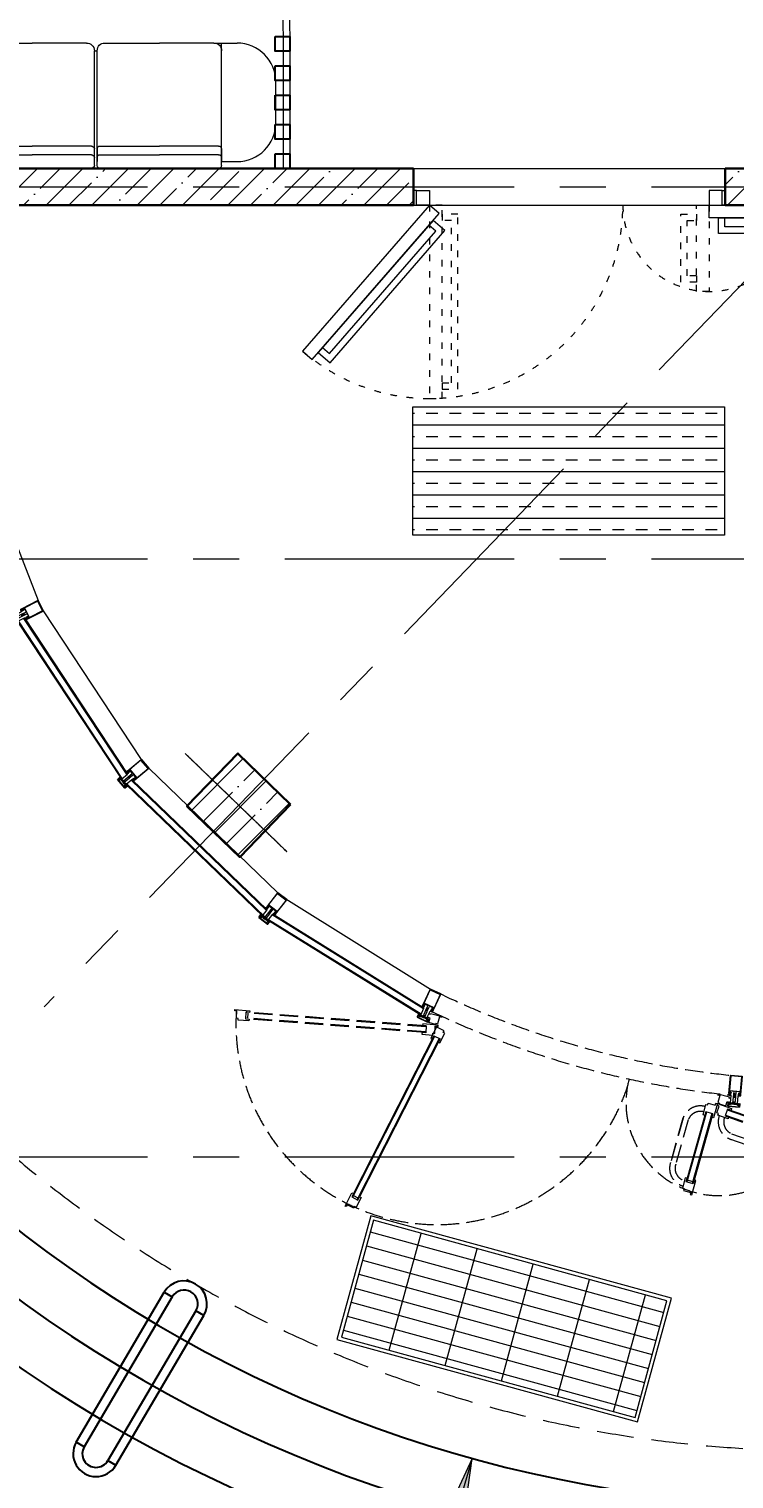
# Model space of a CAD drawing. Header units: millimetres. Extents: x -13407 to 8063098, y -2635 to 109271.
# Drawn here: x 30040 to 33885, y 4493 to 12400 of the extents above; entities that cross this region are included whole.
import ezdxf

# ---------------------------------------------------------------- set-up
doc = ezdxf.new("R2010")
doc.units = ezdxf.units.MM
for name, pattern in [('ACAD_ISO03W100', [30, 12, -18]), ('ADSK_Штриховая_ш2 п1', [3, 2, -1]), ('CENTER', [2, 1.25, -0.25, 0.25, -0.25]), ('ГОСТ 2.303 4', [7, 5, -2, 0])]:
    doc.linetypes.add(name, pattern=pattern)
for name, color, linetype in [('АР_Грязь решетки', 220, 'Continuous'), ('Тонкая', 7, 'Continuous'), ('ТХ_турникеты', 242, 'Continuous')]:
    doc.layers.add(name, color=color, linetype=linetype)
for name, color, linetype, lineweight in [('АР_Двери', 5, 'Continuous', 18), ('АР_Лестницы', 250, 'Continuous', 15), ('АР_Лестницы ограждение', 94, 'Continuous', 25), ('АР_Оси', 193, 'Continuous', 9), ('АР_Перегородки витражные', 152, 'Continuous', 13), ('АР_Перегородки пеноблок', 174, 'Continuous', 25), ('АР_Размеры дверей', 15, 'Continuous', 0), ('АР_Сущ Несущая стена', 202, 'Continuous', 30), ('АР_тонкая линия', 250, 'Continuous', 0), ('АР_Штриховка монолит', 250, 'Continuous', 9), ('ТХ_мебель передв', 250, 'Continuous', 13)]:
    doc.layers.add(name, color=color, linetype=linetype, lineweight=lineweight)
pattern_1 = [(335.76716334, (-69115.3163, 318510.941), (0.651582564, 1.447617495), []), (65.76716334, (-69115.3163, 318510.941), (-1.447617495, 0.651582564), [])]

# ---------------------------------------------------------------- blocks, each defined once
blk = doc.blocks.new('*U450')
h = blk.add_hatch(color=253)
h.dxf.hatch_style = 1
edge = h.paths.add_edge_path()
edge.add_arc((0, 0), 27.6, 359.64, 719.64)
h = blk.add_hatch(color=253)
h.dxf.hatch_style = 1
h.paths.add_polyline_path([(300.2, -44.3), (300.2, 44.3), (600.2, 0)])
at = {"color": 253}
blk.add_line((600.2, 0), (0, 0), dxfattribs=at)
blk.add_lwpolyline([(300.2, 44.3), (300.2, -44.3), (600.2, 0), (300.2, 44.3)], dxfattribs=at)
blk.add_circle((0, 0), 27.6, dxfattribs=at)
blk = doc.blocks.new('A$C9365e198')
at = {"layer": 'АР_Грязь решетки', "linetype": 'Continuous', "lineweight": 5}
h = blk.add_hatch(dxfattribs=at)
h.set_pattern_fill('GRATE', color=253, scale=100, angle=-14.96796)
h.set_pattern_definition([(345.0320357, (-1788357.11, 6497534.97), (20.5008899, 76.6818371), []), (75.0320357, (-1788357.1, 6497534.97), (-306.727348, 82.00356), [])])
h.paths.add_polyline_path([(14.2, -24.5), (1617.8, -453.2), (1447.4, -1090.8), (-156.3, -662.1)])
at = {"layer": 'АР_Грязь решетки', "color": 253, "linetype": 'Continuous', "lineweight": 5}
for p, q in [((0, 0), (-180.8, -676.2)), ((1642.3, -439.1), (0, 0)), ((14.2, -24.5), (-156.3, -662.1)), ((1617.8, -453.2), (14.2, -24.5)), ((1447.4, -1090.8), (1617.8, -453.2)), ((1461.5, -1115.3), (1642.3, -439.1)), ((-180.8, -676.2), (1461.5, -1115.3)), ((-156.3, -662.1), (1447.4, -1090.8))]:
    blk.add_line(p, q, dxfattribs=at)
blk = doc.blocks.new('A$C4b82bfe2')
at = {"layer": 'АР_Двери', "color": 253, "linetype": 'ГОСТ 2.303 4', "ltscale": 20}
for p, q in [((41, -67.4), (414.3, -198.4)), ((42.7, -62.7), (416.1, -193.6)), ((52.6, -34.4), (426, -165.3)), ((54.2, -29.6), (427.7, -160.6))]:
    blk.add_line(p, q, dxfattribs=at)
at = {"layer": 'АР_Перегородки витражные', "color": 253}
blk.add_line((416.6, -162), (406.7, -190.3), dxfattribs=at)
for points in [[(73.1, -36.3), (54.2, -29.6), (41, -67.4), (59.9, -74), (56.6, -83.4), (0.9, -63.9), (4.2, -54.5), (-5.2, -51.2), (8, -13.4), (-3.3, -9.4), (0, 0), (76.4, -26.8), (73.1, -36.3)], [(408.8, -154), (427.7, -160.6), (414.3, -198.4), (395.4, -191.7), (392.3, -201.1), (447.9, -220.7), (451.2, -211.3), (460.7, -214.6), (473.9, -176.8), (485.2, -180.8), (488.6, -171.4), (412.1, -144.5), (408.8, -154)]]:
    blk.add_lwpolyline(points, close=True, dxfattribs=at)
blk = doc.blocks.new('стойка витр.')
h = blk.add_hatch()
h.set_pattern_fill('ANSI37', color=253, scale=0.5, angle=-69.23284)
h.set_pattern_definition(pattern_1)
edge = h.paths.add_edge_path()
edge.add_line((-22.7, 14.1), (-23, 15))
edge.add_arc((-23.4, 14.9), 0.427, 20.76054, 72.29996)
edge.add_arc((-23.2, 15.7), 0.427, 110.76398, 252.28796, ccw=False)
edge.add_line((-23.3, 16.1), (-22.3, 16.5))
edge.add_arc((-22.2, 16.3), 0.183, 20.74896, 110.78537, ccw=False)
edge.add_line((-22.1, 16.4), (-22, 16.3))
edge.add_arc((-21.9, 16.3), 0.183, 200.76661, 335.77797)
edge.add_line((-21.7, 16.3), (-21.1, 17.8))
edge.add_arc((-21.7, 18), 0.637, 344.39284, 381.72488)
edge.add_line((-21.1, 18.2), (-22.6, 22.1))
edge.add_arc((-23.2, 21.9), 0.637, 19.80945, 57.14149)
edge.add_line((-22.8, 22.4), (-24.3, 23.1))
edge.add_arc((-24.4, 23), 0.183, 65.75635, 200.76772)
edge.add_line((-24.5, 22.9), (-24.5, 22.8))
edge.add_arc((-24.7, 22.7), 0.183, -69.25104, 20.78537, ccw=False)
edge.add_line((-24.6, 22.6), (-25.6, 22.2))
edge.add_arc((-25.8, 22.6), 0.427, 149.24636, 290.77035, ccw=False)
edge.add_arc((-26.5, 23), 0.427, 329.23437, 380.77379)
edge.add_line((-26.1, 23.2), (-26.5, 24.2))
edge.add_arc((-26.7, 24.1), 0.183, 20.74896, 110.78537)
edge.add_line((-26.7, 24.3), (-33.5, 21.7))
edge.add_arc((-33.4, 21.4), 0.306, 107.61202, 200.68829)
edge.add_line((-33.7, 21.3), (-33.4, 20.7))
edge.add_arc((-33.1, 20.8), 0.304, 200.74529, 225.81236)
edge.add_line((-33.3, 20.5), (-31.8, 18.9))
edge.add_arc((-32, 18.7), 0.305, -108.86284, 45.7814, ccw=False)
edge.add_arc((-28.7, 27.8), 9.95, 231.95433, 250.04117, ccw=False)
edge.add_arc((-35.1, 19.6), 0.4, 42.30929, 119.22504)
edge.add_arc((-34.9, 19.6), 0.602, 134.39501, 228.6478)
edge.add_arc((-28.5, 27.8), 11, 232.08735, 240.88894)
edge.add_arc((-36.9, 12.9), 6.09, 40.7589, 60.61437, ccw=False)
edge.add_arc((-32.5, 16.6), 0.305, -34.89588, 41.60272, ccw=False)
edge.add_line((-32.3, 16.5), (-32.8, 15.8))
edge.add_arc((-32.5, 15.6), 0.305, 145.11007, 256.42425)
edge.add_line((-32.6, 15.3), (-31.7, 15.1))
edge.add_arc((-31.8, 14.8), 0.305, -34.88993, 76.42425, ccw=False)
edge.add_line((-31.5, 14.6), (-32.1, 13.9))
edge.add_arc((-31.8, 13.7), 0.305, 145.11007, 256.42425)
edge.add_line((-31.9, 13.4), (-31, 13.2))
edge.add_arc((-31.1, 12.9), 0.305, -24.22466, 76.42043, ccw=False)
edge.add_line((-30.8, 12.8), (-31.6, 11.1))
edge.add_arc((-31.3, 11), 0.305, 155.77106, 290.74029)
edge.add_line((-31.2, 10.7), (-22.8, 13.9))
edge.add_arc((-22.9, 14.1), 0.183, 290.74896, 380.74896)
edge = h.paths.add_edge_path(flags=16)
edge.add_line((-23.1, 21), (-22.2, 18.6))
edge.add_arc((-22.7, 18.4), 0.541, -69.23284, 20.76716, ccw=False)
edge.add_line((-22.5, 17.9), (-23.4, 17.6))
edge.add_arc((-23.6, 18.1), 0.541, 200.76716, 290.76716, ccw=False)
edge.add_line((-24.1, 17.9), (-25, 20.3))
edge.add_arc((-24.5, 20.5), 0.541, 110.76716, 200.76716, ccw=False)
edge.add_line((-24.7, 21), (-23.8, 21.4))
edge.add_arc((-23.6, 20.8), 0.541, 20.76716, 110.76716, ccw=False)
edge = h.paths.add_edge_path(flags=16)
edge.add_line((-26.9, 20.3), (-25.5, 16.7))
edge.add_arc((-26, 16.5), 0.541, -69.23284, 20.76716, ccw=False)
edge.add_line((-25.8, 16), (-28.2, 15.1))
edge.add_arc((-28.4, 15.6), 0.541, 200.76716, 290.76716, ccw=False)
edge.add_line((-28.9, 15.4), (-30.3, 19))
edge.add_arc((-29.8, 19.2), 0.541, 110.76716, 200.76716, ccw=False)
edge.add_line((-30, 19.7), (-27.5, 20.6))
edge.add_arc((-27.4, 20.1), 0.541, 20.76716, 110.76716, ccw=False)
h = blk.add_hatch()
h.set_pattern_fill('ANSI37', color=253, scale=0.5, angle=-69.23284)
h.set_pattern_definition([(335.76716334, (-69115.9168, 318510.7132), (0.651582564, 1.447617495), []), (65.76716334, (-69115.9168, 318510.7132), (-1.447617495, 0.651582564), [])])
edge = h.paths.add_edge_path()
edge.add_arc((-61.4, -46.2), 0.549, 155.76571, 200.76716)
edge.add_line((-61.9, -46), (-61.2, -44.4))
edge.add_arc((-61, -44.5), 0.183, 20.76716, 155.76571)
edge.add_line((-60.9, -44.4), (-60.8, -44.6))
edge.add_arc((-60.6, -44.6), 0.183, 200.76716, 290.76716)
edge.add_line((-60.6, -44.7), (-59.4, -44.3))
edge.add_arc((-59.6, -43.9), 0.427, -69.23284, 72.29364)
edge.add_arc((-59.3, -43.1), 0.427, 200.76716, 252.29364)
edge.add_line((-59.7, -43.2), (-63, -34.5))
edge.add_arc((-62.7, -34.4), 0.305, 110.76716, 200.76716)
edge.add_line((-62.8, -34.1), (-60.6, -33.3))
edge.add_arc((-60.4, -33.6), 0.304, 76.40287, 110.76716)
edge.add_line((-60.4, -33.3), (-60.1, -33.6))
edge.add_arc((-108.2, -55.9), 53, 16.7114, 24.82293)
edge.add_line((-57.4, -40.6), (-57.9, -41.3))
edge.add_arc((-57.7, -41.5), 0.305, 145.11089, 256.42344)
edge.add_line((-57.7, -41.8), (-56.9, -42))
edge.add_arc((-57, -42.3), 0.305, -34.88911, 76.42344)
edge.add_line((-56.7, -42.5), (-57.2, -43.3))
edge.add_arc((-56.9, -43.5), 0.305, 145.11089, 256.42344)
edge.add_line((-57, -43.8), (-56.1, -44))
edge.add_arc((-56.2, -44.3), 0.305, -34.88911, 76.42344)
edge.add_line((-56, -44.4), (-56.5, -45.1))
edge.add_arc((-56.2, -45.3), 0.305, 145.11089, 256.42344)
edge.add_line((-56.3, -45.6), (-55.4, -45.8))
edge.add_arc((-55.5, -46.1), 0.305, -34.88911, 76.42344)
edge.add_line((-55.3, -46.3), (-55.8, -47))
edge.add_arc((-55.5, -47.2), 0.305, 145.11089, 256.42344)
edge.add_line((-55.6, -47.5), (-54.7, -47.8))
edge.add_arc((-54.8, -48.1), 0.305, -34.88911, 76.42344)
edge.add_line((-54.5, -48.3), (-55, -49))
edge.add_arc((-54.8, -49.1), 0.305, 145.11089, 256.42344)
edge.add_line((-54.8, -49.4), (-54, -49.6))
edge.add_arc((-54.1, -49.9), 0.305, -34.88911, 76.42344)
edge.add_line((-53.8, -50.1), (-54.3, -50.8))
edge.add_arc((-54.1, -51), 0.305, 145.11089, 256.42344)
edge.add_line((-54.1, -51.3), (-53.3, -51.5))
edge.add_arc((-53.4, -51.8), 0.305, -43.67509, 76.4279)
edge.add_line((-53.1, -52), (-53.8, -52.6))
edge.add_arc((-53.6, -52.8), 0.305, 136.32859, 262.74713)
edge.add_arc((-54.6, -61.1), 7.99, 59.58604, 82.74713)
edge.add_arc((-50.7, -54.4), 0.305, 253.29101, 419.58604)
edge.add_arc((-52.6, -60.5), 6.03, 73.29101, 110.76716)
edge.add_line((-54.7, -54.9), (-54.8, -54.9))
edge.add_arc((-55, -54.5), 0.427, 200.76716, 290.76716)
edge.add_line((-55.4, -54.7), (-56.7, -51.1))
edge.add_arc((-56.3, -51), 0.427, 149.23664, 200.76716)
edge.add_arc((-57, -50.5), 0.427, -30.76336, 40.0143)
edge.add_arc((-57, -50.5), 0.427, 40.00046, 110.76716)
edge.add_line((-57.2, -50.1), (-58.3, -50.6))
edge.add_arc((-58.3, -50.7), 0.183, 110.76716, 200.76716)
edge.add_line((-58.4, -50.8), (-58.4, -51))
edge.add_arc((-58.5, -51.1), 0.183, 245.76862, 380.76716)
edge.add_line((-58.6, -51.3), (-60.2, -50.6))
edge.add_arc((-60, -50.1), 0.549, 200.76716, 245.76862)
edge.add_line((-60.5, -50.3), (-61.9, -46.4))
edge = h.paths.add_edge_path(flags=16)
edge.add_arc((-59.4, -49), 0.541, 200.76716, 290.76716)
edge.add_line((-60.8, -46.8), (-59.9, -49.2))
edge.add_arc((-60.3, -46.6), 0.541, 110.76716, 200.76716)
edge.add_line((-59.3, -45.7), (-60.5, -46.1))
edge.add_arc((-59.1, -46.2), 0.541, 20.76716, 110.76716)
edge.add_line((-57.7, -48.4), (-58.6, -46))
edge.add_arc((-58.2, -48.6), 0.541, -69.23284, 20.76716)
edge.add_line((-59.2, -49.5), (-58, -49.1))
h = blk.add_hatch()
h.set_pattern_fill('ANSI37', color=253, scale=0.5, angle=-69.23284)
h.set_pattern_definition(pattern_1)
edge = h.paths.add_edge_path()
edge.add_line((-7.6, -25.6), (-7.3, -26.5))
edge.add_arc((-7.7, -26.7), 0.427, -30.76563, 20.77379, ccw=False)
edge.add_arc((-6.9, -27.1), 0.427, 149.24636, 290.77035)
edge.add_line((-6.8, -27.5), (-5.8, -27.1))
edge.add_arc((-5.8, -27), 0.183, 290.74896, 380.78537)
edge.add_line((-5.7, -26.9), (-5.7, -26.8))
edge.add_arc((-5.5, -26.7), 0.183, 65.75635, 200.76772, ccw=False)
edge.add_line((-5.5, -26.5), (-4, -27.3))
edge.add_arc((-4.3, -27.8), 0.637, 19.80945, 57.14149, ccw=False)
edge.add_line((-3.7, -27.6), (-2.3, -31.5))
edge.add_arc((-2.9, -31.7), 0.637, -15.60716, 21.72488, ccw=False)
edge.add_line((-2.2, -31.9), (-2.8, -33.4))
edge.add_arc((-3, -33.4), 0.183, 200.76661, 335.77797, ccw=False)
edge.add_line((-3.2, -33.4), (-3.2, -33.3))
edge.add_arc((-3.4, -33.4), 0.183, 20.74896, 110.78537)
edge.add_line((-3.5, -33.2), (-4.5, -33.6))
edge.add_arc((-4.3, -34), 0.427, 110.76398, 252.28796)
edge.add_arc((-4.6, -34.8), 0.427, 20.76054, 72.29996, ccw=False)
edge.add_line((-4.2, -34.6), (-3.8, -35.7))
edge.add_arc((-4, -35.7), 0.183, -69.25104, 20.78537, ccw=False)
edge.add_line((-3.9, -35.9), (-10.6, -38.5))
edge.add_arc((-10.8, -38.2), 0.306, 200.84604, 293.92231, ccw=False)
edge.add_line((-11, -38.3), (-11.3, -37.6))
edge.add_arc((-11, -37.5), 0.304, 175.72197, 200.78904, ccw=False)
edge.add_line((-11.3, -37.5), (-11.3, -35.2))
edge.add_arc((-11.6, -35.2), 0.305, 355.75293, 510.39717)
edge.add_arc((-3.1, -39.8), 9.95, 151.49316, 169.57999)
edge.add_arc((-13.3, -38), 0.4, 282.30929, 359.22504, ccw=False)
edge.add_arc((-13.2, -37.8), 0.602, 172.88652, 267.13932, ccw=False)
edge.add_arc((-2.9, -39.7), 11, 160.64539, 169.44698, ccw=False)
edge.add_arc((-19.1, -34.1), 6.09, 340.91996, 360.77542)
edge.add_arc((-13.3, -34), 0.305, 359.93161, 436.4302)
edge.add_line((-13.2, -33.7), (-14.1, -33.5))
edge.add_arc((-14, -33.2), 0.305, 145.11007, 256.42425, ccw=False)
edge.add_line((-14.3, -33), (-13.7, -32.3))
edge.add_arc((-14, -32.2), 0.305, 325.11007, 436.42425)
edge.add_line((-13.9, -31.9), (-14.8, -31.7))
edge.add_arc((-14.7, -31.4), 0.305, 145.11007, 256.42425, ccw=False)
edge.add_line((-15, -31.2), (-14.4, -30.5))
edge.add_arc((-14.7, -30.3), 0.305, 325.11389, 425.75899)
edge.add_line((-14.6, -30), (-16.3, -29.3))
edge.add_arc((-16.2, -29), 0.305, 110.79404, 245.76326, ccw=False)
edge.add_line((-16.3, -28.7), (-7.9, -25.5))
edge.add_arc((-7.8, -25.7), 0.183, 20.78537, 110.78537, ccw=False)
edge = h.paths.add_edge_path(flags=16)
edge.add_line((-3.3, -31.1), (-4.3, -28.7))
edge.add_arc((-4.8, -28.9), 0.541, 20.76716, 110.76716)
edge.add_line((-5, -28.3), (-5.9, -28.7))
edge.add_arc((-5.7, -29.2), 0.541, 110.76716, 200.76716)
edge.add_line((-6.2, -29.4), (-5.3, -31.8))
edge.add_arc((-4.8, -31.6), 0.541, 200.76716, 290.76716)
edge.add_line((-4.6, -32.1), (-3.7, -31.8))
edge.add_arc((-3.9, -31.3), 0.541, 290.76716, 380.76716)
edge = h.paths.add_edge_path(flags=16)
edge.add_line((-6.7, -33), (-8, -29.4))
edge.add_arc((-8.5, -29.6), 0.541, 20.76716, 110.76716)
edge.add_line((-8.7, -29.1), (-11.1, -30))
edge.add_arc((-10.9, -30.5), 0.541, 110.76716, 200.76716)
edge.add_line((-11.4, -30.7), (-10.1, -34.3))
edge.add_arc((-9.6, -34.1), 0.541, 200.76716, 290.76716)
edge.add_line((-9.4, -34.6), (-7, -33.7))
edge.add_arc((-7.2, -33.2), 0.541, 290.76716, 380.76716)
at = {"color": 253, "lineweight": 0, "ltscale": 100, "transparency": 33554687}
for points in [[(-68.6, -58.5), (-90.2, -1.6), (-90, -1.3), (-89, -0.9), (-88.6, -1), (-87.7, -3.3), (-87.4, -3.4), (-86.7, -3.2), (-86.4, -2.8), (-87.3, -0.5), (-87.2, -0.2), (-82, 1.7), (-80.5, 1.3), (-79.7, 1.5), (-77.3, 4.2), (-77.8, 4.8), (-90.5, 0), (-91.4, -2), (-69.8, -59.1), (-67.8, -59.9), (-55.1, -55.1), (-55.2, -54.3), (-58.7, -53.8), (-59.5, -54.2), (-60.2, -55.7), (-65.4, -57.6), (-65.7, -57.4), (-66.6, -55.1), (-67, -55), (-67.7, -55.3), (-67.9, -55.6), (-67, -57.9), (-67.2, -58.3), (-68.2, -58.7)], [(65.9, 59.3), (-26.6, 24.2), (-25.9, 22.2), (-25.3, 22), (-24.8, 22.1), (-25.2, 23.2), (-20.5, 24.9), (-19.2, 21.4), (-18.8, 21.3), (-19, 20.8), (-17.7, 17.4), (-22.4, 15.6), (-22.7, 16.5), (-23.2, 16.4), (-23.4, 15.7), (-22.8, 13.9), (-17.2, 16), (-16.2, 17), (-15.5, 19.8), (-15.4, 20.1), (-17, 24.3), (-17.4, 24.6), (-17.5, 25.4), (-13.7, 26.9), (-12.5, 26.3), (-4.3, 4.8), (-4.9, 3.6), (-32.7, -7), (-32.8, -7.4), (-32.4, -8.4), (-31.1, -9.1), (-30.3, -8.8), (-29.8, -9.1), (-28.6, -8.7), (-28.6, -8.2), (-28.2, -8.5), (-27, -8.1), (-26.9, -7.5), (-26.5, -7.9), (-25.3, -7.5), (-25.3, -6.9), (-24.8, -7.2), (-23.6, -6.8), (-23.6, -6.3), (-23.1, -6.6), (-21.9, -6.2), (-21.9, -5.6), (-21.5, -6), (-20.3, -5.6), (-20.2, -5), (-19.8, -5.3), (-18.6, -4.9), (-18.4, -4.3), (-18, -4.7), (-17.4, -4.4), (-15.1, -4.8), (-14.5, -6.4), (-15.8, -7.9), (-15.9, -8.7), (-16.3, -8.3), (-17.4, -8.8), (-17.6, -9.3), (-18, -9), (-19.1, -9.4), (-19.3, -10), (-19.7, -9.6), (-20.8, -10.1), (-20.9, -10.6), (-21.4, -10.3), (-22.5, -10.7), (-22.6, -11.2), (-23, -10.9), (-24.3, -11.3), (-24.3, -11.9), (-24.7, -11.5), (-25.8, -12), (-26, -12.5), (-26.4, -12.2), (-27.6, -12.6), (-27.6, -13.1), (-28.1, -12.8), (-29.3, -13.3), (-29.3, -13.8), (-29.9, -15.1), (-29.5, -16.2), (-29.1, -16.3), (-1.3, -5.8), (-0.1, -6.4), (8.1, -27.9), (7.6, -29.2), (3.8, -30.6), (3.2, -29.8), (3.4, -29.5), (1.7, -25.2), (1.6, -25.1), (-0.9, -23.4), (-2.3, -23.3), (-7.8, -25.4), (-7.2, -27.2), (-6.5, -27.6), (-6, -27.4), (-6.4, -26.4), (-1.7, -24.6), (-0.4, -28.2), (0, -28.3), (-0.2, -28.7), (1.1, -32.2), (-3.6, -33.9), (-3.9, -33), (-4.4, -33.2), (-4.6, -33.8), (-4, -35.7), (88.6, -0.5), (89.2, 0.7), (67.2, 58.7)], [(63.8, 56.3), (85.1, 0.2), (10.6, -28), (-10.6, 28)]]:
    blk.add_lwpolyline(points, close=True, dxfattribs=at)
for points in [[(-73.6, -6.3), (-74.2, -6), (-74.8, -6.2), (-74.4, -7.2), (-76.6, -8, -0.414362), (-77, -7.8), (-79.3, -1.5, -0.414326), (-78.7, -0.2), (-77.3, 0.4), (-76.9, -0.7), (-76.3, -0.4), (-76.1, 0.3), (-77.3, 3.5, 0.551224), (-77.8, 3.6), (-79.9, 1.3, -0.267349), (-80.9, 1.1), (-82.1, 1.4, 0.249629), (-82.6, 1.3), (-86.2, -1.9, 0.827043), (-85.6, -2.8), (-82.1, -1.5, -0.414326), (-80.8, -2.1), (-78.1, -9.1, 0.414326), (-76.8, -9.7), (-75.7, -9.2, -0.082799), (-71.8, -16.3), (-68.3, -25.6), (-67.9, -25.7), (-68.1, -26.1), (-64.6, -35.3, -0.082799), (-62.8, -43.1), (-63.9, -43.6, 0.414326), (-64.5, -44.9), (-61.9, -51.9, -0.414326), (-62.5, -53.2), (-66, -54.5, 0.827043), (-65.8, -55.6), (-61, -55.6, 0.249629), (-60.6, -55.4), (-59.9, -54.3, -0.267349), (-59, -53.9), (-55.9, -54.2, 0.551224), (-55.6, -53.7), (-56.8, -50.5), (-57.5, -50.1), (-58, -50.4), (-57.6, -51.4), (-59.1, -52, -0.414326), (-60.5, -51.4), (-62.8, -45.1, -0.414362), (-62.7, -44.7), (-60.5, -43.9), (-60.1, -44.8), (-59.6, -44.6), (-59.3, -43.9)], [(-74.1, 3.3, 0.57795), (-74.3, 3.8), (-75.2, 3.8, -0.615334), (-75.4, 4.3, 0.101403), (-73.8, 7.1, 0.887085), (-74.4, 7.4, -0.164997), (-77.4, 4.9), (-77.5, 4.9, 0.414304), (-77.7, 4.3), (-76.4, 0.8, 0.228696), (-76.1, 0.5, -0.319049), (-75.8, 0.1, -0.319002), (-76.1, -0.3), (-77.2, -0.7, -0.4144), (-77.5, -0.6), (-77.6, -0.4, 0.668339), (-77.9, -0.4), (-78.6, -1.9, 0.198883), (-78.6, -2.4), (-77.2, -6.2, 0.198883), (-76.9, -6.5), (-75.3, -7.3, 0.668339), (-75.1, -7), (-75.1, -6.8, -0.4144), (-75, -6.6), (-73.9, -6.1, -0.710202), (-73.4, -6.7, 0.228696), (-73.4, -7.1), (-70.1, -15.8, 0.414362), (-69.7, -16), (-67.4, -15.1, 0.151171), (-67.3, -15), (-67.3, -14.6, 0.035408), (-69.9, -7.6), (-70.8, -7.4, -0.527868), (-71, -6.9), (-70.5, -6.2, 0.527868), (-70.6, -5.7), (-71.5, -5.4, -0.527868), (-71.7, -4.9), (-71.2, -4.2, 0.527868), (-71.4, -3.7), (-72.3, -3.5, -0.527868), (-72.4, -3.1), (-71.9, -2.4, 0.527868), (-72.1, -1.9), (-73, -1.7, -0.527868), (-73.1, -1.2), (-72.7, -0.4, 0.527868), (-72.8, 0.1), (-73.7, 0.3, -0.527868), (-73.9, 0.8), (-73.4, 1.5, 0.527868), (-73.5, 1.9), (-74.4, 2.1, -0.527868), (-74.6, 2.6)], [(-22.7, 14.1), (-23, 15, 0.228752), (-23.3, 15.3, -0.710164), (-23.3, 16.1), (-22.3, 16.5, -0.4144), (-22.1, 16.4), (-22, 16.3, 0.66825), (-21.7, 16.3), (-21.1, 17.8, 0.164348), (-21.1, 18.2), (-22.6, 22.1, 0.164348), (-22.8, 22.4), (-24.3, 23.1, 0.66825), (-24.5, 22.9), (-24.5, 22.8, -0.4144), (-24.6, 22.6), (-25.6, 22.2, -0.710164), (-26.1, 22.8, 0.228752), (-26.1, 23.2), (-26.5, 24.2, 0.4144), (-26.7, 24.3), (-33.5, 21.7, 0.430028), (-33.7, 21.3), (-33.4, 20.7, 0.109814), (-33.3, 20.5), (-31.8, 18.9, -0.800036), (-32.1, 18.4, -0.079083), (-34.8, 19.9, 0.348803), (-35.3, 20, 0.436125), (-35.3, 19.1, 0.038423), (-33.9, 18.2, -0.086853), (-32.3, 16.9, -0.346763), (-32.3, 16.5), (-32.8, 15.8, 0.527877), (-32.6, 15.3), (-31.7, 15.1, -0.527877), (-31.5, 14.6), (-32.1, 13.9, 0.527877), (-31.9, 13.4), (-31, 13.2, -0.469739), (-30.8, 12.8), (-31.6, 11.1, 0.667984), (-31.2, 10.7), (-22.8, 13.9, 0.414214)], [(-32.4, -8.4), (-32.8, -7.4, 0.523933), (-33.2, -7.2), (-64.2, -18.9, 0.414326), (-64.5, -19.6), (-64.1, -20.9, 0.410627), (-63.4, -21.2), (-62.7, -21, 0.492552), (-62.6, -20.7), (-62.8, -20.2, -0.441111), (-62.6, -19.9), (-60.8, -19.3, -0.208057), (-59.9, -19.4, -0.000016), (-56.9, -20.8, -0.439819), (-56.4, -22.2, -0.000016), (-57.7, -25.2, -0.208057), (-58.3, -25.9), (-60.1, -26.6, -0.441111), (-60.4, -26.5), (-60.6, -26, 0.492552), (-60.9, -25.9), (-61.5, -26.1, 0.410627), (-61.8, -26.8), (-61.3, -28.1, 0.414326), (-60.6, -28.4), (-29.6, -16.6, 0.523933), (-29.5, -16.2), (-29.8, -15.2)], [(-53.3, -51.5, -0.57795), (-53.1, -52), (-53.8, -52.6, 0.615334), (-53.6, -53.1, -0.101403), (-50.6, -54.2, -0.887085), (-50.8, -54.7, 0.164997), (-54.7, -54.9), (-54.8, -54.9, -0.414304), (-55.4, -54.7), (-56.7, -51.1, -0.228696), (-56.7, -50.8, 0.319049), (-56.7, -50.3, 0.319002), (-57.2, -50.1), (-58.3, -50.6, 0.4144), (-58.4, -50.8), (-58.4, -51, -0.668339), (-58.6, -51.3), (-60.2, -50.6, -0.198883), (-60.5, -50.3), (-61.9, -46.4, -0.198883), (-61.9, -46), (-61.2, -44.4, -0.668339), (-60.9, -44.4), (-60.8, -44.6, 0.4144), (-60.6, -44.7), (-59.4, -44.3, 0.710202), (-59.4, -43.5, -0.228696), (-59.7, -43.2), (-63, -34.5, -0.414362), (-62.8, -34.1), (-60.6, -33.3, -0.151171), (-60.4, -33.3), (-60.1, -33.6, -0.035408), (-57.4, -40.6), (-57.9, -41.3, 0.527868), (-57.7, -41.8), (-56.9, -42, -0.527868), (-56.7, -42.5), (-57.2, -43.3, 0.527868), (-57, -43.8), (-56.1, -44, -0.527868), (-56, -44.4), (-56.5, -45.1, 0.527868), (-56.3, -45.6), (-55.4, -45.8, -0.527868), (-55.3, -46.3), (-55.8, -47, 0.527868), (-55.6, -47.5), (-54.7, -47.8, -0.527868), (-54.5, -48.3), (-55, -49, 0.527868), (-54.8, -49.4), (-54, -49.6, -0.527868), (-53.8, -50.1), (-54.3, -50.8, 0.527868), (-54.1, -51.3)], [(-7.6, -25.6), (-7.3, -26.5, -0.228752), (-7.3, -26.9, 0.710164), (-6.8, -27.5), (-5.8, -27.1, 0.4144), (-5.7, -26.9), (-5.7, -26.8, -0.66825), (-5.5, -26.5), (-4, -27.3, -0.164348), (-3.7, -27.6), (-2.3, -31.5, -0.164348), (-2.2, -31.9), (-2.8, -33.4, -0.66825), (-3.2, -33.4), (-3.2, -33.3, 0.4144), (-3.5, -33.2), (-4.5, -33.6, 0.710164), (-4.5, -34.4, -0.228752), (-4.2, -34.6), (-3.8, -35.7, -0.4144), (-3.9, -35.9), (-10.6, -38.5, -0.430028), (-11, -38.3), (-11.3, -37.6, -0.109814), (-11.3, -37.5), (-11.3, -35.2, 0.800036), (-11.8, -35.1, 0.079083), (-12.9, -38, -0.348803), (-13.2, -38.4, -0.436125), (-13.8, -37.7, -0.038423), (-13.3, -36.1, 0.086853), (-13, -34, 0.346763), (-13.2, -33.7), (-14.1, -33.5, -0.527877), (-14.3, -33), (-13.7, -32.3, 0.527877), (-13.9, -31.9), (-14.8, -31.7, -0.527877), (-15, -31.2), (-14.4, -30.5, 0.469739), (-14.6, -30), (-16.3, -29.3, -0.667984), (-16.3, -28.7), (-7.9, -25.5, -0.414214)]]:
    blk.add_lwpolyline(points, format="xyb", close=True, dxfattribs=at)
for points in [[(-72, 0.1), (-72.9, -0.3)], [(-69.8, -5.6), (-69.2, -5.9), (-30.9, 8.6), (-30.6, 9.2), (-31.2, 10.7)], [(-26.7, 24.3), (-26.7, 24.3)], [(-22.8, 13.9), (-22.8, 13.9)], [(-56.1, -42), (-55.8, -41.4), (-17.5, -26.8), (-16.8, -27.1), (-16.3, -28.6)]]:
    blk.add_lwpolyline(points, dxfattribs=at)
at = {"color": 253}
blk.add_lwpolyline([(-72.9, -0.3), (-54.8, -48), (-53.9, -47.7), (-72, 0.1)], close=True, dxfattribs=at)
for points in [[(-26.9, 20.3), (-25.5, 16.7, -0.414214), (-25.8, 16), (-28.2, 15.1, -0.414214), (-28.9, 15.4), (-30.3, 19, -0.414214), (-30, 19.7), (-27.5, 20.6, -0.414214)], [(-23.1, 21), (-22.2, 18.6, -0.414214), (-22.5, 17.9), (-23.4, 17.6, -0.414214), (-24.1, 17.9), (-25, 20.3, -0.414214), (-24.7, 21), (-23.8, 21.4, -0.414214)], [(-75.3, -1.9), (-74.4, -4.3, -0.414214), (-74.7, -5), (-75.9, -5.4, -0.414214), (-76.6, -5.1), (-77.5, -2.7, -0.414214), (-77.2, -2), (-76, -1.6, -0.414214)], [(-57.7, -48.4), (-58.6, -46, 0.414214), (-59.3, -45.7), (-60.5, -46.1, 0.414214), (-60.8, -46.8), (-59.9, -49.2, 0.414214), (-59.2, -49.5), (-58, -49.1, 0.414214)], [(-6.7, -33), (-8, -29.4, 0.414214), (-8.7, -29.1), (-11.1, -30, 0.414214), (-11.4, -30.7), (-10.1, -34.3, 0.414214), (-9.4, -34.6), (-7, -33.7, 0.414214)], [(-3.3, -31.1), (-4.3, -28.7, 0.414214), (-5, -28.3), (-5.9, -28.7, 0.414214), (-6.2, -29.4), (-5.3, -31.8, 0.414214), (-4.6, -32.1), (-3.7, -31.8, 0.414214)]]:
    blk.add_lwpolyline(points, format="xyb", close=True, dxfattribs=at)
at = {"color": 253, "lineweight": 0, "ltscale": 100, "transparency": 33554687}
blk.add_arc((-33.4, 21.4), 0.305, 110.75619, 200.77789, dxfattribs=at)
blk = doc.blocks.new('A$C4461d3e2')
at = {"layer": 'АР_Перегородки витражные', "color": 253}
for p, q in [((-46.1, -17.2), (-999.2, -266.3)), ((-38.5, -43.7), (-992.2, -292.9)), ((-46.1, -12.2), (-981.1, -256.6)), ((-37.9, -48.6), (-972.2, -292.9)), ((-988.1, -263.5), (-981.2, -290))]:
    blk.add_line(p, q, dxfattribs=at)
for points in [[(-65.5, -17.3), (-46.1, -12.2), (-36.7, -48.3), (-56.1, -53.4), (-53.5, -62.8), (3.6, -47.9), (1, -38.4), (10.7, -35.9), (0.6, 2.8), (12.2, 5.9), (10.7, 12.1), (-67.7, -8.4), (-65.5, -17.3)], [(-981, -256.6), (-1000.4, -261.7), (-991, -297.8), (-971.6, -292.7), (-969.2, -302.2), (-1026.3, -317.1), (-1028.7, -307.6), (-1038.4, -310.1), (-1048.5, -271.4), (-1060.1, -274.5), (-1061.8, -268.3), (-983.5, -247.8), (-981, -256.6)]]:
    blk.add_lwpolyline(points, close=True, dxfattribs=at)
blk = doc.blocks.new('A$C6b019c78')
at = {"layer": 'АР_Перегородки витражные', "color": 253}
for p, q in [((73.8, -94.6), (-33.6, -475.5)), ((69, -93.3), (-33, -454.9)), ((102.7, -102.8), (-4.8, -483.6)), ((107.5, -104.1), (5.5, -465.8)), ((-2, -474), (-30.9, -465.9))]:
    blk.add_line(p, q, dxfattribs=at)
for points in [[(102.1, -123.4), (107.5, -104.1), (69, -93.3), (63.6, -112.5), (53.9, -109.8), (70, -53), (79.6, -55.7), (82.3, -46.1), (120.8, -57), (124.1, -45.4), (133.7, -48.1), (111.7, -126.1), (102.1, -123.4)], [(5.5, -465.8), (0, -485), (-38.4, -474), (-33, -454.7), (-42.6, -452.2), (-58.7, -508.9), (-49, -511.7), (-51.8, -521.3), (-13.3, -532.2), (-16.5, -543.7), (-6.9, -546.4), (15.1, -468.5), (5.5, -465.8)]]:
    blk.add_lwpolyline(points, close=True, dxfattribs=at)
blk = doc.blocks.new('A$Cef3c2745')
at = {"layer": 'АР_Двери', "color": 253, "linetype": 'ГОСТ 2.303 4', "ltscale": 20}
for p, q in [((771.4, 8.3), (-211.4, 83.4)), ((772.8, 35.7), (-209.4, 110.8)), ((774.5, 40.5), (-209, 115.5)), ((-198, 109.9), (-200, 82.5)), ((770.4, 3.4), (-211.8, 78.4))]:
    blk.add_line(p, q, dxfattribs=at)
for points in [[(-189, 114), (-209, 115.5), (-211.8, 78.4), (-191.9, 76.9), (-192.7, 67.1), (-251.5, 71.6), (-250.7, 81.4), (-260.7, 82.1), (-257.6, 122), (-269.6, 122.9), (-269.2, 129.3), (-188.4, 123.2), (-189, 114)], [(754.5, 42), (774.5, 40.5), (771.6, 3.3), (751.7, 4.8), (751, -4.9), (809.8, -9.4), (810.5, 0.4), (820.5, -0.4), (823.5, 39.5), (835.5, 38.6), (836.1, 44.9), (755.3, 51.1), (754.5, 42)]]:
    blk.add_lwpolyline(points, close=True, dxfattribs=at)
blk = doc.blocks.new('A$Ca6ce221e')
at = {"layer": 'АР_Двери', "color": 253, "linetype": 'ГОСТ 2.303 4', "ltscale": 20}
for p, q in [((-30.3, 82.9), (-99.8, -162.7)), ((-1.7, 73.9), (-72.1, -175.7))]:
    blk.add_line(p, q, dxfattribs=at)
for centre, radius, start, end in [((64.5, 50.8), 100.1, 74.24113, 167.21646), ((64.5, 50.8), 70.1, 74.24413, 167.79528), ((-3.4, -189.7), 100.1, 161.25176, 254.2271), ((-3.4, -189.7), 70.1, 160.67295, 254.2241)]:
    blk.add_arc(centre, radius, start, end, dxfattribs=at)
blk = doc.blocks.new('A$Cf11ff649')
at = {"layer": 'АР_Двери', "color": 253, "linetype": 'ГОСТ 2.303 4', "ltscale": 20}
for p, q in [((68.9, 301.7), (-0.6, 56.1)), ((97.5, 292.7), (27.1, 43.1))]:
    blk.add_line(p, q, dxfattribs=at)
for centre, radius, start, end in [((163.7, 269.5), 100.1, 74.24113, 167.21646), ((163.7, 269.5), 70.1, 74.24413, 167.79528), ((95.8, 29.1), 100.1, 161.25176, 254.2271), ((95.8, 29.1), 70.1, 160.67295, 254.2241)]:
    blk.add_arc(centre, radius, start, end, dxfattribs=at)
blk = doc.blocks.new('A$C65590e4a')
at = {"layer": 'АР_Двери', "color": 253, "linetype": 'ГОСТ 2.303 4', "ltscale": 20}
for p, q in [((-737.9, -4980.4), (-807.4, -5226.1)), ((-709.2, -4989.4), (-779.7, -5239))]:
    blk.add_line(p, q, dxfattribs=at)
for centre, radius, start, end in [((1.7, 6.1), 4775.8, 244.43735, 264.22941), ((-2080.7, -4464.3), 1095.4, 176.00238, 344.20026), ((1.7, 6.1), 4883.1, 244.43735, 264.22941), ((-542, -4895), 506.7, 165.51778, 334.21678), ((-643.1, -5012.6), 100.1, 74.24113, 167.21646), ((-643.1, -5012.6), 70.1, 74.24413, 167.79528), ((-710.9, -5253), 100.1, 161.25176, 254.2271), ((-710.9, -5253), 70.1, 160.67295, 254.2241)]:
    blk.add_arc(centre, radius, start, end, dxfattribs=at)
at = {"layer": 'АР_Перегородки витражные', "color": 253}
for p, q in [((-4608.8, -1245.9), (-4254.6, -2157.3)), ((-3691.2, -3024.1), (-4226.5, -2212.6)), ((-3797.4, -3133.4), (-4367.7, -2269.5)), ((-3795.7, -3126.8), (-4362.6, -2268.3)), ((-4334, -2253.8), (-3771.7, -3106.6)), ((-4329.5, -2251.5), (-3767.9, -3103.4)), ((-2947.9, -3749.8), (-3651.7, -3071.1)), ((-3026.9, -3880.4), (-3776.4, -3158.5)), ((-3017.7, -3882.3), (-3771.7, -3156.1)), ((-3747.3, -3135.5), (-3008.6, -3847.8)), ((-3743.4, -3132.3), (-3005.5, -3843.8)), ((-2903.7, -3784.2), (-2115.1, -4275.8)), ((-2152.8, -4383.8), (-2978.6, -3871)), ((-2151.9, -4379), (-2973.4, -3868.4)), ((-3000.9, -3900.5), (-2167.9, -4415.8)), ((-2998.2, -3896.3), (-2165.7, -4411.3)), ((-2154.3, -4424.2), (-2154.3, -4424.2))]:
    blk.add_line(p, q, dxfattribs=at)
at = {"layer": 'АР_Перегородки витражные', "color": 253, "ltscale": 100}
blk.add_line((-3767.7, -3165.7), (-3781.1, -3177), dxfattribs=at)
at = {"layer": 'АР_Перегородки витражные', "color": 253}
for points in [[(-2122.9, -4410.9), (-2116, -4412.8), (-2114.7, -4408), (-2052.1, -4425.6), (-2053.5, -4430.5), (-2065, -4427.2), (-2075.9, -4465.7), (-2085.5, -4463), (-2086.9, -4467.8), (-2123.5, -4457.5), (-2116.7, -4433.4), (-2132.2, -4429)], [(-479.7, -4872.3), (-486.5, -4870.3), (-485.1, -4865.5), (-547.7, -4847.9), (-549.1, -4852.8), (-537.5, -4856), (-548.3, -4894.5), (-538.7, -4897.2), (-540.1, -4902), (-503.5, -4912.3), (-496.7, -4888.2), (-484.7, -4891.6)]]:
    blk.add_lwpolyline(points, dxfattribs=at)
at = {"color": 253, "ltscale": 100}
for name, p in [('A$Cef3c2745', (-2912.7, -4516.6)), ('A$C4b82bfe2', (-548.9, -4900)), ('A$Cf11ff649', (-806.7, -5282.1))]:
    blk.add_blockref(name, p, dxfattribs=at)
at = {"color": 253, "ltscale": 100, "rotation": 86.44282952417531}
blk.add_blockref('A$Ca6ce221e', (-399, -5067.3), dxfattribs=at)
at = {"layer": 'АР_Перегородки витражные', "color": 253}
for p, rotation in [((-4315.1, -2222.9), 6.220560356798693), ((-2974.6, -3835), 31.43130799841192), ((-2122.7, -4364.7), 43.95792333637698)]:
    blk.add_blockref('стойка витр.', p, dxfattribs=dict(at, rotation=rotation))
at = {"layer": 'АР_Перегородки витражные', "color": 253, "xscale": -1}
for p, rotation in [((-3735.8, -3101), 240.9058873794879), ((-454, -4831.5), 285.4941838103409)]:
    blk.add_blockref('стойка витр.', p, dxfattribs=dict(at, rotation=rotation))
at = {"layer": 'Тонкая', "color": 253, "ltscale": 100, "rotation": 48.32102335311988}
blk.add_blockref('A$C4461d3e2', (-2074.7, -4487.7), dxfattribs=at)
at = {"layer": 'Тонкая', "color": 253, "ltscale": 100}
blk.add_blockref('A$C6b019c78', (-682.6, -4851.8), dxfattribs=at)
blk = doc.blocks.new('дв.1700')
at = {"layer": 'АР_Двери', "color": 253}
for points in [[(-87, 0), (-87, -80), (-70, -80), (-70, 0), (-87, 0)], [(-70, -80), (-70, 0), (0, 0), (0, -30), (0, -30), (0, -80), (-70, -80)], [(1596, -80), (1596, 0), (1526, 0), (1526, -30), (1526, -30), (1526, -80), (1596, -80)], [(1613, 0), (1613, -80), (1596, -80), (1596, 0), (1613, 0)]]:
    blk.add_lwpolyline(points, dxfattribs=at)
for points in [[(0, -80), (-692, -876), (-639.2, -921.8), (52.7, -125.8)], [(1997.3, -149.9), (1526, -149.9), (1526, -80), (1997.3, -80)], [(1946.9, -234.7), (1576, -234.7), (1576, -149.9), (1946.9, -149.9)], [(1911.9, -199.7), (1611, -199.7), (1611, -149.9), (1911.9, -149.9)], [(19.9, -163.6), (-606.3, -883.9), (-542.2, -939.6), (84, -219.2)], [(-3, -190), (-583.3, -857.5), (-545.7, -890.2), (34.6, -222.7)]]:
    blk.add_lwpolyline(points, close=True, dxfattribs=at)
at = {"layer": 'АР_Двери', "color": 253, "linetype": 'ACAD_ISO03W100', "ltscale": 3}
for points in [[(0, -80), (0, -1134.7), (69.9, -1134.7), (69.9, -80)], [(1456.1, -551.3), (1456.1, -80), (1526, -80), (1526, -551.3)]]:
    blk.add_lwpolyline(points, close=True, dxfattribs=at)
for points in [[(69.9, -1049.5), (69.9, -1084.5), (154.7, -1084.5), (154.7, -130), (69.9, -130), (69.9, -165)], [(1456.1, -465.9), (1456.1, -500.9), (1371.3, -500.9), (1371.3, -130), (1456.1, -130), (1456.1, -165)], [(69.9, -1049.5), (119.7, -1049.5), (119.7, -165), (69.9, -165)], [(1456.1, -465.9), (1406.3, -465.9), (1406.3, -165), (1456.1, -165)]]:
    blk.add_lwpolyline(points, dxfattribs=at)
for centre, radius, start, end in [((0, -80), 1054.7, 228.99999, 0), ((1526, -80), 471.3, 180, 351.4758)]:
    blk.add_arc(centre, radius, start, end, dxfattribs=at)
blk = doc.blocks.new('диван вход')
at = {"color": 253}
for points in [[(-391.8, 982.1), (-169.4, 982.1)], [(-603.5, 685.6), (-603.5, 770.3)], [(42.4, 643.2), (42.4, 770.3)], [(-640.6, 346.8), (-640.6, 669.7)], [(-624.7, 685.6), (0, 685.6)], [(-624.7, 685.6), (-582.4, 685.6)], [(-534.7, 685.6), (-603.5, 685.6)], [(-582.4, 685.6), (42.3, 685.6)], [(-566.5, 669.7), (-566.5, 346.8)], [(-518.8, 669.7), (-518.8, 346.8)], [(42.4, 643.2), (42.4, 346.8)], [(-640.6, 346.8), (-640.6, 23.8)], [(-566.5, 23.8), (-566.5, 346.8)], [(-518.8, 23.8), (-518.8, 346.8)], [(42.4, 50.3), (42.4, 346.8)], [(-624.7, 7.9), (-582.4, 7.9)], [(-624.7, 7.9), (0, 7.9)], [(0, 7.9), (0, -7.9)], [(-640.6, -346.8), (-640.6, -23.8)], [(-624.7, -7.9), (-582.4, -7.9)], [(-624.7, -7.9), (0, -7.9)], [(-534.7, -7.9), (-603.5, -7.9)], [(-566.5, -23.8), (-566.5, -346.8)], [(-518.8, -23.8), (-518.8, -346.8)], [(42.4, -50.3), (42.4, -346.8)], [(-640.6, -346.8), (-640.6, -669.7)], [(-566.5, -669.7), (-566.5, -346.8)], [(-518.8, -669.7), (-518.8, -346.8)], [(42.4, -643.2), (42.4, -346.8)], [(-624.7, -685.6), (0, -685.6)], [(-624.7, -685.6), (-582.4, -685.6)], [(-534.7, -685.6), (-603.5, -685.6)], [(-603.5, -685.6), (-603.5, -770.3)], [(-582.4, -685.6), (42.3, -685.6)], [(42.4, -643.2), (42.4, -770.3)], [(-391.8, -982.1), (-169.4, -982.1)]]:
    blk.add_lwpolyline(points, dxfattribs=at)
for centre, start, end in [((-391.2, 769.7), 90.15502, 179.8458), ((-170, 769.7), 0.1542, 89.84498), ((-391.2, -769.7), 180.15452, 269.84631), ((-170, -769.7), 270.15369, 359.84548)]:
    blk.add_arc(centre, 212.4, start, end, dxfattribs=at)
for points in [[(-640.6, 669.7), (-640.6, 680.3), (-635.3, 685.6), (-624.7, 685.6)], [(-582.4, 685.6), (-571.8, 685.6), (-566.5, 680.3), (-566.5, 669.7)], [(-534.7, 685.6), (-524.1, 685.6), (-518.8, 680.3), (-518.8, 669.7)], [(0, 685.6), (26.5, 685.6), (42.4, 669.7), (42.4, 643.2)], [(-624.7, 7.9), (-635.3, 7.9), (-640.6, 18.5), (-640.6, 23.8)], [(-566.5, 23.8), (-566.5, 18.5), (-571.8, 7.9), (-582.4, 7.9)], [(-518.8, 23.8), (-518.8, 18.5), (-524.1, 7.9), (-534.7, 7.9)], [(42.4, 50.3), (42.4, 29.1), (26.5, 7.9), (0, 7.9)], [(-640.6, -23.8), (-640.6, -13.2), (-635.3, -7.9), (-624.7, -7.9)], [(-582.4, -7.9), (-571.8, -7.9), (-566.5, -13.2), (-566.5, -23.8)], [(-534.7, -7.9), (-524.1, -7.9), (-518.8, -13.2), (-518.8, -23.8)], [(0, -7.9), (26.5, -7.9), (42.4, -23.8), (42.4, -50.3)], [(-624.7, -685.6), (-635.3, -685.6), (-640.6, -680.3), (-640.6, -669.7)], [(-566.5, -669.7), (-566.5, -680.3), (-571.8, -685.6), (-582.4, -685.6)], [(-518.8, -669.7), (-518.8, -680.3), (-524.1, -685.6), (-534.7, -685.6)], [(42.4, -643.2), (42.4, -669.7), (26.5, -685.6), (0, -685.6)]]:
    blk.add_open_spline(points, degree=3, dxfattribs=at)

msp = doc.modelspace()

# ---------------------------------------------------------------- hatches: boundary and pattern name
at = {"layer": 'АР_Грязь решетки', "linetype": 'Continuous', "lineweight": 5}
h = msp.add_hatch(dxfattribs=at)
h.set_pattern_fill('TRANS', color=253, scale=20)
h.set_pattern_definition([(0, (-3373806.57, 5823285.21), (0, 127), []), (0, (-3373806.57, 5823348.71), (0, 127), [63.5, -63.5])])
h.paths.add_polyline_path([(32133, 10339.7), (33833, 10339.7), (33833, 9639.8), (32133, 9639.8)])
at = {"layer": 'АР_Штриховка монолит', "ltscale": 100}
h = msp.add_hatch(dxfattribs=at)
h.set_pattern_fill('ANSI35', color=253, scale=700)
h.set_pattern_definition([(45, (-951587.81, 109999.9), (-123.743687, 123.743687), []), (45, (-951464.07, 109999.9), (-123.743687, 123.743687), [218.75, -43.75, 0, -43.75])])
h.paths.add_polyline_path([(21120, 11440), (32135, 11440), (32135, 11640), (21120, 11640), (21120, 15790), (21620, 15790), (21620, 15990), (21120, 15990), (21120, 16777.5), (20920, 16777.5), (20920, 6450), (20920, 6250), (21120, 6250)])
h = msp.add_hatch(dxfattribs=at)
h.set_pattern_fill('ANSI35', color=253, scale=700)
h.set_pattern_definition([(45, (-945892.17, 109999.9), (-123.743687, 123.743687), []), (45, (-945768.42, 109999.9), (-123.743687, 123.743687), [218.75, -43.75, 0, -43.75])])
h.paths.add_polyline_path([(34857, 11640), (33837.4, 11640), (33837.4, 11440), (34857, 11440)])
h = msp.add_hatch(dxfattribs=at)
h.set_pattern_fill('ANSI35', color=253, scale=700)
h.set_pattern_definition([(45, (-943300.87, 106522.39), (-123.743687, 123.743687), []), (45, (-943177.13, 106522.39), (-123.743687, 123.743687), [218.75, -43.75, 0, -43.75])])
h.paths.add_polyline_path([(31179.4, 8449.8), (30901.9, 8162.5), (31189.3, 7884.2), (31467.1, 8171.9)])

# ---------------------------------------------------------------- linework, layer by layer
at = {"color": 253, "ltscale": 100}
for centre, radius, start, end in [((34341.7, 11438.2), 7688.1, 196.06698, 355.13934), ((34341.8, 11438.4), 7388.3, 196.7737, 351.21987), ((34341.8, 11438.4), 7088.2, 197.57556, 351.2215)]:
    msp.add_arc(centre, radius, start, end, dxfattribs=at)
at = {"layer": 'АР_Грязь решетки', "color": 253, "linetype": 'Continuous', "lineweight": 5}
msp.add_lwpolyline([(32133, 10339.7), (33833, 10339.7), (33833, 9639.8), (32133, 9639.8)], close=True, dxfattribs=at)
at = {"layer": 'АР_Лестницы ограждение', "color": 253, "linetype": 'Continuous', "lineweight": -3, "ltscale": 50}
for points in [[(30778, 5511.1), (30821.2, 5485.9), (30341.2, 4668.8), (30298.1, 4694)], [(30993.9, 5385), (30950.7, 5410.2), (30470.7, 4593.1), (30513.9, 4567.9)]]:
    msp.add_lwpolyline(points, close=True, dxfattribs=at)
for centre, radius, start, end in [((30885.9, 5448), 125, 329.70033, 149.70033), ((30885.9, 5448), 75, 329.70033, 149.70033), ((30406, 4630.9), 125, 149.70033, 329.70033), ((30406, 4630.9), 75, 149.70033, 329.70033)]:
    msp.add_arc(centre, radius, start, end, dxfattribs=at)
at = {"layer": 'АР_Оси', "color": 253, "linetype": 'CENTER', "ltscale": 1000}
for p, q in [((-12563.8, 11540), (71033.4, 11540)), ((34345, 11440), (30122.9, 7067.9)), ((34345, 11440), (30122.9, 7067.9)), ((-12563.8, 9510), (71033.4, 9510)), ((-12563.8, 6250), (71033.4, 6250))]:
    msp.add_line(p, q, dxfattribs=at)
at = {"layer": 'АР_Оси', "color": 253, "linetype": 'CENTER', "ltscale": 0.5}
msp.add_line((30892.2, 8449), (31445.8, 7914.4), dxfattribs=at)
at = {"layer": 'АР_Оси', "color": 253, "linetype": 'CENTER', "lineweight": 0, "ltscale": 100}
msp.add_line((30892.2, 8449), (31445.8, 7914.4), dxfattribs=at)
at = {"layer": 'АР_Перегородки пеноблок', "color": 253, "ltscale": 100}
for points in [[(31382.6, 12360), (31462.2, 12360), (31462.2, 12280), (31382.6, 12280)], [(31382.6, 12200), (31462.2, 12200), (31462.2, 12120), (31382.6, 12120)], [(31382.6, 12040), (31462.2, 12040), (31462.2, 11960), (31382.6, 11960)], [(31382.6, 11880), (31462.2, 11880), (31462.2, 11800), (31382.6, 11800)], [(31382.6, 11720), (31462.2, 11720), (31462.2, 11640), (31382.6, 11640)]]:
    msp.add_lwpolyline(points, close=True, dxfattribs=at)
at = {"layer": 'АР_Сущ Несущая стена', "color": 253, "ltscale": 100}
for p, q in [((21120, 11640), (32137.4, 11640)), ((32137.4, 11440), (32137.4, 11640)), ((33837.4, 11640), (34857, 11640)), ((33837.4, 11440), (33837.4, 11640)), ((21120, 11440), (32137.4, 11440)), ((33837.4, 11440), (34857, 11440))]:
    msp.add_line(p, q, dxfattribs=at)
msp.add_lwpolyline([(31467.1, 8171.9), (31179.4, 8449.8), (30901.5, 8162.1), (31189.3, 7884.2)], close=True, dxfattribs=at)
msp.add_lwpolyline([(31467.1, 8171.9), (31179.4, 8449.8), (30901.5, 8162.1), (31189.3, 7884.2)], close=True, dxfattribs=at)
at = {"layer": 'АР_тонкая линия', "color": 253, "ltscale": 100}
for points in [[(32137.4, 11640), (33837.4, 11640)], [(32137.4, 11440), (33837.4, 11440)]]:
    msp.add_lwpolyline(points, dxfattribs=at)
at = {"layer": 'АР_тонкая линия', "color": 253, "linetype": 'ADSK_Штриховая_ш2 п1', "ltscale": 100}
msp.add_arc((34341.3, 11436.2), 6788.6, 181.31863, 358.68137, dxfattribs=at)
at = {"layer": 'ТХ_турникеты', "color": 253, "lineweight": 13, "ltscale": 100, "transparency": 33554687}
msp.add_lwpolyline([(31425, 13139), (31427.3, 11639.9), (31464.7, 11639.9), (31462.4, 13139)], close=True, dxfattribs=at)
msp.add_lwpolyline([(31425, 13139), (31427.3, 11639.9), (31464.7, 11639.9), (31462.4, 13139)], close=True, dxfattribs=at)
msp.add_lwpolyline([(31425, 13139), (31427.3, 11639.9), (31464.7, 11639.9), (31462.4, 13139)], close=True, dxfattribs=at)

# ---------------------------------------------------------------- block references
at = {"layer": 'АР_Лестницы', "color": 253, "ltscale": 100, "rotation": 73.72198969267497}
msp.add_blockref('*U450', (32288.8, 4029.3), dxfattribs=at)
at = {"layer": 'АР_Размеры дверей', "color": 253}
msp.add_blockref('дв.1700', (32224.4, 11520), dxfattribs=at)
at = {"layer": 'Тонкая', "color": 253, "ltscale": 100}
msp.add_blockref('A$C65590e4a', (34345, 11440), dxfattribs=at)
at = {"layer": 'Тонкая', "color": 253, "ltscale": 100, "rotation": 359.6514917495867}
msp.add_blockref('A$C9365e198', (31904.9, 5928.1), dxfattribs=at)
at = {"layer": 'ТХ_мебель передв', "color": 253, "rotation": 90}
msp.add_blockref('диван вход', (30404.6, 12280.6), dxfattribs=at)

doc.saveas('drawing.dxf')
